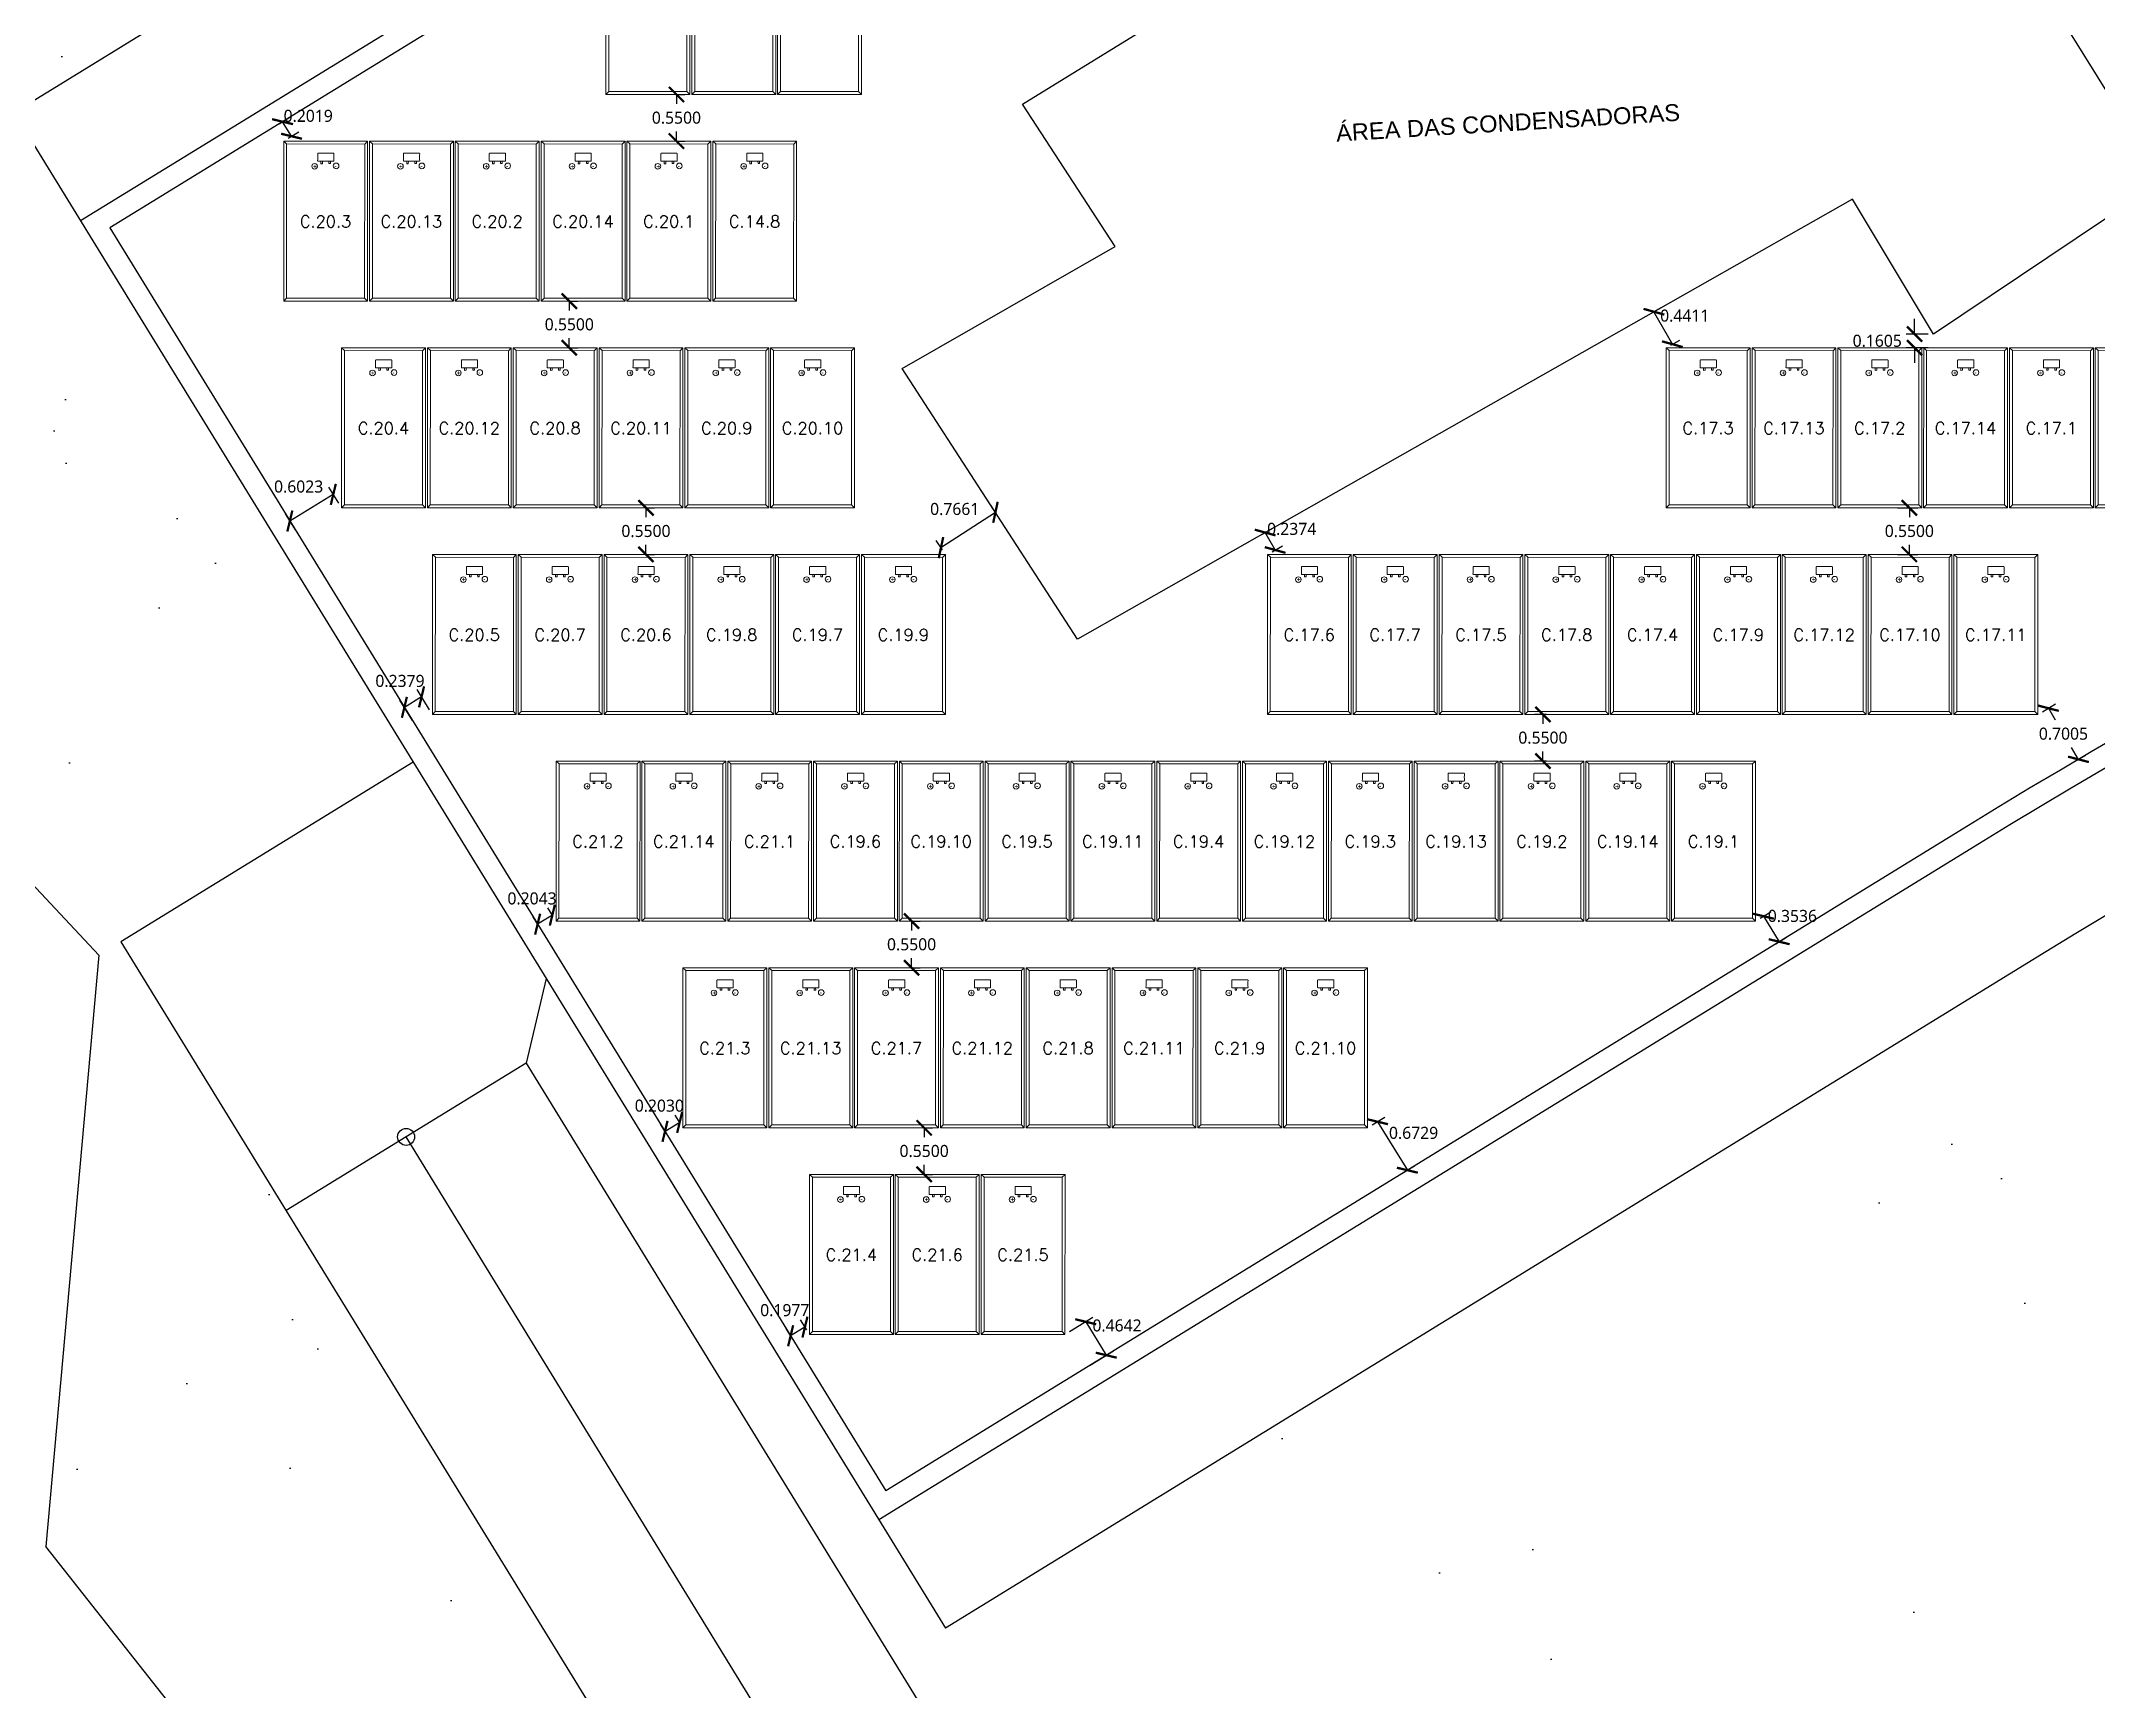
# Model space of a CAD drawing. Header units: metres. Extents: x 399 to 2240, y -1398 to 399.
# Drawn here: x 1910.48 to 1934.77, y -1221.3 to -1201.81 of the extents above; entities that cross this region are included whole.
import ezdxf

# ---------------------------------------------------------------- set-up
doc = ezdxf.new("R2010")
doc.units = ezdxf.units.M
doc.header["$MEASUREMENT"] = 0
doc.layers.get('0').update_dxf_attribs({"linetype": 'CONTINUOUS'})
doc.layers.get('Defpoints').update_dxf_attribs({"linetype": 'CONTINUOUS'})
for name, color, linetype in [('ARQUITETURA', 253, 'CONTINUOUS'), ('Cota', 10, 'CONTINUOUS'), ('MÓDULOS FV', 7, 'CONTINUOUS')]:
    doc.layers.add(name, color=color, linetype=linetype)
doc.layers.add('MOD_ALOCADOS_A', color=5, linetype='CONTINUOUS', lineweight=9)
doc.layers.add('MODULOS_PV', color=2, linetype='CONTINUOUS', lineweight=9)
doc.styles.add('ENGECAD', font='arial.ttf')
doc.styles.add('R120-500', font='romans.shx', dxfattribs={"height": 1.5})
doc.styles.add('Verdana', font='ebrima.ttf', dxfattribs={"height": 0.142547})
doc.dimstyles.get("Standard").update_dxf_attribs({"dimtxt": 0.18, "dimasz": 0.18, "dimexe": 0.18, "dimexo": 0.0625, "dimgap": 0.09, "dimtad": 0, "dimtih": 1, "dimtoh": 1, "dimdec": 4, "dimzin": 0, "dimdsep": 46, "dimtxsty": 'Standard', "dimcen": 0.09, "dimadec": 0, "dimazin": 0, "dimtfac": 1, "dimtdec": 4, "dimtofl": 0, "dimtmove": 0, "dimatfit": 3, "dimfxl": 1, "dimtolj": 1, "dimtzin": 0, "dimarcsym": 0})
pattern_1 = [(350.62296, (1466.5355, -762.2295), (4.08992, 4.08927), [0, -4.56, 0, -5.1, 0, -4.875]), (320.623, (1466.5355, -762.2295), (9.808834, 1.91215), [0, -2.46, 0, -4.11, 0, -1.575]), (280.62296, (1464.013, -759.536), (6.39856, -6.807323), [0, -1.5, 0, -5.4, 0, -7.05]), (270.623, (1464.013, -759.536), (8.08648, -4.78256), [0, -0.75, 0, -3.54, 0, -4.05])]

# ---------------------------------------------------------------- blocks, each defined once
blk = doc.blocks.new('modulo')
at = {"layer": 'MODULOS_PV', "color": 8}
for p, q in [((-0.751, 2.014), (-0.753, 2.063)), ((-1.381, 1.342), (-1.43, 1.34)), ((0.577, 0.769), (0.626, 0.771)), ((-0.053, 0.097), (-0.051, 0.048))]:
    blk.add_line(p, q, dxfattribs=at)
for points in [[(-1.43, 1.34), (-0.753, 2.063), (0.626, 0.771), (-0.051, 0.048)], [(-1.381, 1.342), (-0.751, 2.014), (0.577, 0.769), (-0.053, 0.097)]]:
    blk.add_lwpolyline(points, close=True, dxfattribs=at)
for points in [[(-0.956, 1.498), (-0.935, 1.478), (-0.922, 1.492), (-0.943, 1.512)], [(-0.878, 1.581), (-0.857, 1.562), (-0.87, 1.548), (-0.891, 1.567)]]:
    blk.add_lwpolyline(points, dxfattribs=at)
blk.add_circle((-0.793, 1.591), 0.0332, dxfattribs=at)
at = {"layer": 'MODULOS_PV', "color": 1}
blk.add_circle((-0.963, 1.403), 0.0332, dxfattribs=at)
at = {"layer": 'MODULOS_PV', "color": 8}
blk.add_open_spline([(-0.986, 1.473), (-1.006, 1.493), (-1.027, 1.512), (-1.048, 1.532), (-1.048, 1.532), (-1.049, 1.534), (-1.049, 1.536), (-1.048, 1.538), (-1.048, 1.539), (-1.007, 1.583), (-0.966, 1.627), (-0.925, 1.67), (-0.924, 1.671), (-0.922, 1.672), (-0.919, 1.672), (-0.918, 1.671), (-0.917, 1.671), (-0.897, 1.652), (-0.876, 1.632), (-0.855, 1.613), (-0.855, 1.612), (-0.854, 1.611), (-0.854, 1.608), (-0.855, 1.606), (-0.855, 1.605), (-0.896, 1.561), (-0.937, 1.518), (-0.978, 1.474), (-0.979, 1.473), (-0.981, 1.472), (-0.984, 1.472), (-0.985, 1.473), (-0.986, 1.473)], degree=3, knots=[0, 0, 0, 0, 1, 1, 1, 1.002534, 1.003925, 1.008052, 1.008052, 1.008052, 2.008052, 2.008052, 2.008052, 2.012179, 2.01357, 2.016104, 2.016104, 2.016104, 3.016104, 3.016104, 3.016104, 3.018638, 3.02003, 3.024156, 3.024156, 3.024156, 4.024156, 4.024156, 4.024156, 4.028283, 4.029675, 4.032208, 4.032208, 4.032208, 4.032208], dxfattribs=at)
at = {"layer": 'MODULOS_PV', "color": 8, "insert": (-0.827, 1.597), "char_height": 0.0572, "width": 0.10748, "attachment_point": 1, "rotation": 46.8722}
blk.add_mtext('-', dxfattribs=at)
at = {"layer": 'MODULOS_PV', "color": 1, "insert": (-0.997, 1.409), "char_height": 0.0572, "width": 0.10748, "attachment_point": 1, "rotation": 46.8722}
blk.add_mtext('+', dxfattribs=at)
blk = doc.blocks.new('_ArchTick')
at = {"color": 0, "linetype": 'ByBlock', "const_width": 0.15}
blk.add_lwpolyline([(-0.5, -0.5), (0.5, 0.5)], dxfattribs=at)
blk = doc.blocks.new('*D1143')
at = {"layer": 'Cota', "color": 0, "lineweight": -2, "transparency": 16777216}
for p, q in [((1934.107, -1209.727), (1934.264, -1209.635)), ((1934.178, -1209.685), (1934.259, -1209.823)), ((1934.533, -1210.289), (1934.452, -1210.151)), ((1934.463, -1210.331), (1934.62, -1210.238))]:
    blk.add_line(p, q, dxfattribs=at)
at = {"layer": 'Defpoints', "color": 0, "transparency": 16777216}
for p in [(1934.053, -1209.759), (1934.409, -1210.362), (1934.533, -1210.289)]:
    blk.add_point(p, dxfattribs=at)
at = {"layer": 'Cota', "color": 0, "lineweight": -2, "transparency": 16777216, "xscale": 0.18, "yscale": 0.18, "zscale": 0.18}
for p, rotation in [((1934.178, -1209.685), 120.4936559202351), ((1934.533, -1210.289), 300.493655920235)]:
    blk.add_blockref('_ArchTick', p, dxfattribs=dict(at, rotation=rotation))
at = {"layer": 'Cota', "color": 0, "transparency": 16777216, "insert": (1934.356, -1209.987), "char_height": 0.1425, "attachment_point": 5, "style": 'Verdana'}
blk.add_mtext('\\A1;0.7005', dxfattribs=at)
blk = doc.blocks.new('*D1144')
at = {"layer": 'Cota', "color": 0, "lineweight": -2, "transparency": 16777216}
for p, q in [((1930.774, -1212.166), (1930.9, -1212.089)), ((1930.815, -1212.141), (1931, -1212.442)), ((1930.959, -1212.467), (1931.085, -1212.39))]:
    blk.add_line(p, q, dxfattribs=at)
at = {"layer": 'Defpoints', "color": 0, "transparency": 16777216}
for p in [(1930.721, -1212.199), (1930.906, -1212.5), (1931, -1212.442)]:
    blk.add_point(p, dxfattribs=at)
at = {"layer": 'Cota', "color": 0, "lineweight": -2, "transparency": 16777216, "xscale": 0.18, "yscale": 0.18, "zscale": 0.18}
for p, rotation in [((1930.815, -1212.141), 121.5740711333433), ((1931, -1212.442), 301.5740711333432)]:
    blk.add_blockref('_ArchTick', p, dxfattribs=dict(at, rotation=rotation))
at = {"layer": 'Cota', "color": 0, "transparency": 16777216, "insert": (1931.156, -1212.139), "char_height": 0.1425, "attachment_point": 5, "style": 'Verdana'}
blk.add_mtext('\\A1;0.3536', dxfattribs=at)
blk = doc.blocks.new('*D1145')
at = {"layer": 'Cota', "color": 0, "lineweight": -2, "transparency": 16777216}
for p, q in [((1926.194, -1214.606), (1926.343, -1214.514)), ((1926.258, -1214.567), (1926.611, -1215.14)), ((1926.546, -1215.179), (1926.696, -1215.087))]:
    blk.add_line(p, q, dxfattribs=at)
at = {"layer": 'Defpoints', "color": 0, "transparency": 16777216}
for p in [(1926.141, -1214.639), (1926.493, -1215.212), (1926.611, -1215.14)]:
    blk.add_point(p, dxfattribs=at)
at = {"layer": 'Cota', "color": 0, "lineweight": -2, "transparency": 16777216, "xscale": 0.18, "yscale": 0.18, "zscale": 0.18}
for p, rotation in [((1926.258, -1214.567), 121.5740711333442), ((1926.611, -1215.14), 301.5740711333442)]:
    blk.add_blockref('_ArchTick', p, dxfattribs=dict(at, rotation=rotation))
at = {"layer": 'Cota', "color": 0, "transparency": 16777216, "insert": (1926.684, -1214.7), "char_height": 0.1425, "attachment_point": 5, "style": 'Verdana'}
blk.add_mtext('\\A1;0.6729', dxfattribs=at)
blk = doc.blocks.new('*D1146')
at = {"layer": 'Cota', "color": 0, "lineweight": -2, "transparency": 16777216}
for p, q in [((1922.623, -1217.046), (1922.898, -1216.877)), ((1922.813, -1216.929), (1923.056, -1217.324)), ((1922.866, -1217.441), (1923.141, -1217.272))]:
    blk.add_line(p, q, dxfattribs=at)
at = {"layer": 'Defpoints', "color": 0, "transparency": 16777216}
for p in [(1922.569, -1217.079), (1922.812, -1217.474), (1923.056, -1217.324)]:
    blk.add_point(p, dxfattribs=at)
at = {"layer": 'Cota', "color": 0, "lineweight": -2, "transparency": 16777216, "xscale": 0.18, "yscale": 0.18, "zscale": 0.18}
for p, rotation in [((1922.813, -1216.929), 121.5740711333589), ((1923.056, -1217.324), 301.5740711333589)]:
    blk.add_blockref('_ArchTick', p, dxfattribs=dict(at, rotation=rotation))
at = {"layer": 'Cota', "color": 0, "transparency": 16777216, "insert": (1923.183, -1216.974), "char_height": 0.1425, "attachment_point": 5, "style": 'Verdana'}
blk.add_mtext('\\A1;0.4642', dxfattribs=at)
blk = doc.blocks.new('*D1147')
at = {"layer": 'Cota', "color": 0, "lineweight": -2, "transparency": 16777216}
for p, q in [((1919.351, -1217.129), (1919.278, -1217.01)), ((1919.499, -1216.992), (1919.33, -1217.095)), ((1919.52, -1217.025), (1919.446, -1216.906))]:
    blk.add_line(p, q, dxfattribs=at)
at = {"layer": 'Defpoints', "color": 0, "transparency": 16777216}
for p in [(1919.33, -1217.095), (1919.384, -1217.182), (1919.552, -1217.079)]:
    blk.add_point(p, dxfattribs=at)
at = {"layer": 'Cota', "color": 0, "lineweight": -2, "transparency": 16777216, "xscale": 0.18, "yscale": 0.18, "zscale": 0.18}
for p, rotation in [((1919.33, -1217.095), 211.5740711333336), ((1919.499, -1216.992), 31.57407113333359)]:
    blk.add_blockref('_ArchTick', p, dxfattribs=dict(at, rotation=rotation))
at = {"layer": 'Cota', "color": 0, "transparency": 16777216, "insert": (1919.261, -1216.793), "char_height": 0.1425, "attachment_point": 5, "style": 'Verdana'}
blk.add_mtext('\\A1;0.1977', dxfattribs=at)
blk = doc.blocks.new('*D1148')
at = {"layer": 'Cota', "color": 0, "lineweight": -2, "transparency": 16777216}
for p, q in [((1917.853, -1214.692), (1917.794, -1214.596)), ((1918.02, -1214.575), (1917.847, -1214.681)), ((1918.026, -1214.585), (1917.967, -1214.49))]:
    blk.add_line(p, q, dxfattribs=at)
at = {"layer": 'Defpoints', "color": 0, "transparency": 16777216}
for p in [(1917.847, -1214.681), (1917.886, -1214.745), (1918.059, -1214.639)]:
    blk.add_point(p, dxfattribs=at)
at = {"layer": 'Cota', "color": 0, "lineweight": -2, "transparency": 16777216, "xscale": 0.18, "yscale": 0.18, "zscale": 0.18}
for p, rotation in [((1917.847, -1214.681), 211.5740711331875), ((1918.02, -1214.575), 31.57407113318755)]:
    blk.add_blockref('_ArchTick', p, dxfattribs=dict(at, rotation=rotation))
at = {"layer": 'Cota', "color": 0, "transparency": 16777216, "insert": (1917.78, -1214.379), "char_height": 0.1425, "attachment_point": 5, "style": 'Verdana'}
blk.add_mtext('\\A1;0.2030', dxfattribs=at)
blk = doc.blocks.new('*D1149')
at = {"layer": 'Cota', "color": 0, "lineweight": -2, "transparency": 16777216}
for p, q in [((1916.354, -1212.252), (1916.291, -1212.149)), ((1916.517, -1212.128), (1916.343, -1212.235)), ((1916.528, -1212.145), (1916.465, -1212.042))]:
    blk.add_line(p, q, dxfattribs=at)
at = {"layer": 'Defpoints', "color": 0, "transparency": 16777216}
for p in [(1916.343, -1212.235), (1916.387, -1212.306), (1916.561, -1212.199)]:
    blk.add_point(p, dxfattribs=at)
at = {"layer": 'Cota', "color": 0, "lineweight": -2, "transparency": 16777216, "xscale": 0.18, "yscale": 0.18, "zscale": 0.18}
for p, rotation in [((1916.343, -1212.235), 211.5740711332822), ((1916.517, -1212.128), 31.5740711332822)]:
    blk.add_blockref('_ArchTick', p, dxfattribs=dict(at, rotation=rotation))
at = {"layer": 'Cota', "color": 0, "transparency": 16777216, "insert": (1916.277, -1211.932), "char_height": 0.1425, "attachment_point": 5, "style": 'Verdana'}
blk.add_mtext('\\A1;0.2043', dxfattribs=at)
blk = doc.blocks.new('*D1150')
at = {"layer": 'Cota', "color": 0, "lineweight": -2, "transparency": 16777216}
for p, q in [((1915.068, -1209.705), (1914.92, -1209.465)), ((1914.865, -1209.83), (1914.718, -1209.59)), ((1914.973, -1209.551), (1914.77, -1209.675))]:
    blk.add_line(p, q, dxfattribs=at)
at = {"layer": 'Defpoints', "color": 0, "transparency": 16777216}
for p in [(1914.77, -1209.675), (1914.898, -1209.883), (1915.101, -1209.759)]:
    blk.add_point(p, dxfattribs=at)
at = {"layer": 'Cota', "color": 0, "lineweight": -2, "transparency": 16777216, "xscale": 0.18, "yscale": 0.18, "zscale": 0.18}
for p, rotation in [((1914.973, -1209.551), 31.57407113328475), ((1914.77, -1209.675), 211.5740711332847)]:
    blk.add_blockref('_ArchTick', p, dxfattribs=dict(at, rotation=rotation))
at = {"layer": 'Cota', "color": 0, "transparency": 16777216, "insert": (1914.718, -1209.364), "char_height": 0.1425, "attachment_point": 5, "style": 'Verdana'}
blk.add_mtext('\\A1;0.2379', dxfattribs=at)
blk = doc.blocks.new('*D1151')
at = {"layer": 'Cota', "color": 0, "lineweight": -2, "transparency": 16777216}
for p, q in [((1913.931, -1207.16), (1913.418, -1207.475)), ((1913.996, -1207.265), (1913.879, -1207.075)), ((1913.483, -1207.581), (1913.366, -1207.39))]:
    blk.add_line(p, q, dxfattribs=at)
at = {"layer": 'Defpoints', "color": 0, "transparency": 16777216}
for p in [(1913.418, -1207.475), (1914.029, -1207.319), (1913.516, -1207.634)]:
    blk.add_point(p, dxfattribs=at)
at = {"layer": 'Cota', "color": 0, "lineweight": -2, "transparency": 16777216, "xscale": 0.18, "yscale": 0.18, "zscale": 0.18}
for p, rotation in [((1913.931, -1207.16), 31.57407113330682), ((1913.418, -1207.475), 211.5740711333068)]:
    blk.add_blockref('_ArchTick', p, dxfattribs=dict(at, rotation=rotation))
at = {"layer": 'Cota', "color": 0, "transparency": 16777216, "insert": (1913.522, -1207.069), "char_height": 0.1425, "attachment_point": 5, "style": 'Verdana'}
blk.add_mtext('\\A1;0.6023', dxfattribs=at)
blk = doc.blocks.new('*D1152')
at = {"layer": 'Cota', "color": 0, "lineweight": -2, "transparency": 16777216}
for p, q in [((1913.293, -1202.784), (1913.417, -1202.707)), ((1913.438, -1202.932), (1913.332, -1202.76)), ((1913.398, -1202.956), (1913.523, -1202.879))]:
    blk.add_line(p, q, dxfattribs=at)
at = {"layer": 'Defpoints', "color": 0, "transparency": 16777216}
for p in [(1913.239, -1202.817), (1913.332, -1202.76), (1913.345, -1202.989)]:
    blk.add_point(p, dxfattribs=at)
at = {"layer": 'Cota', "color": 0, "lineweight": -2, "transparency": 16777216, "xscale": 0.18, "yscale": 0.18, "zscale": 0.18}
for p, rotation in [((1913.332, -1202.76), 121.5740711332923), ((1913.438, -1202.932), 301.5740711332924)]:
    blk.add_blockref('_ArchTick', p, dxfattribs=dict(at, rotation=rotation))
at = {"layer": 'Cota', "color": 0, "transparency": 16777216, "insert": (1913.635, -1202.692), "char_height": 0.1425, "attachment_point": 5, "style": 'Verdana'}
blk.add_mtext('\\A1;0.2019', dxfattribs=at)
blk = doc.blocks.new('*D1160')
at = {"layer": 'Cota', "color": 0, "lineweight": -2, "transparency": 16777216}
for p, q in [((1921.765, -1207.399), (1921.693, -1207.288)), ((1921.105, -1207.789), (1921.748, -1207.372)), ((1921.123, -1207.816), (1921.05, -1207.705))]:
    blk.add_line(p, q, dxfattribs=at)
at = {"layer": 'Defpoints', "color": 0, "transparency": 16777216}
for p in [(1921.748, -1207.372), (1921.799, -1207.452), (1921.157, -1207.869)]:
    blk.add_point(p, dxfattribs=at)
at = {"layer": 'Cota', "color": 0, "lineweight": -2, "transparency": 16777216, "xscale": 0.18, "yscale": 0.18, "zscale": 0.18}
for p, rotation in [((1921.748, -1207.372), 32.96928738781754), ((1921.105, -1207.789), 212.9692873878176)]:
    blk.add_blockref('_ArchTick', p, dxfattribs=dict(at, rotation=rotation))
at = {"layer": 'Cota', "color": 0, "transparency": 16777216, "insert": (1921.267, -1207.334), "char_height": 0.1425, "attachment_point": 5, "style": 'Verdana'}
blk.add_mtext('\\A1;0.7661', dxfattribs=at)
blk = doc.blocks.new('*D1161')
at = {"layer": 'Cota', "color": 0, "lineweight": -2, "transparency": 16777216}
for p, q in [((1924.896, -1207.631), (1925.019, -1207.561)), ((1925.05, -1207.817), (1924.932, -1207.611)), ((1925.013, -1207.838), (1925.137, -1207.768))]:
    blk.add_line(p, q, dxfattribs=at)
at = {"layer": 'Defpoints', "color": 0, "transparency": 16777216}
for p in [(1924.841, -1207.662), (1924.932, -1207.611), (1924.958, -1207.869)]:
    blk.add_point(p, dxfattribs=at)
at = {"layer": 'Cota', "color": 0, "lineweight": -2, "transparency": 16777216, "xscale": 0.18, "yscale": 0.18, "zscale": 0.18}
for p, rotation in [((1924.932, -1207.611), 119.5966719816489), ((1925.05, -1207.817), 299.5966719816489)]:
    blk.add_blockref('_ArchTick', p, dxfattribs=dict(at, rotation=rotation))
at = {"layer": 'Cota', "color": 0, "transparency": 16777216, "insert": (1925.245, -1207.569), "char_height": 0.1425, "attachment_point": 5, "style": 'Verdana'}
blk.add_mtext('\\A1;0.2374', dxfattribs=at)
blk = doc.blocks.new('*D1162')
at = {"layer": 'Cota', "color": 0, "lineweight": -2, "transparency": 16777216}
for p, q in [((1929.503, -1205.014), (1929.608, -1204.954)), ((1929.739, -1205.387), (1929.522, -1205.004)), ((1929.721, -1205.398), (1929.826, -1205.338))]:
    blk.add_line(p, q, dxfattribs=at)
at = {"layer": 'Defpoints', "color": 0, "transparency": 16777216}
for p in [(1929.449, -1205.045), (1929.522, -1205.004), (1929.667, -1205.429)]:
    blk.add_point(p, dxfattribs=at)
at = {"layer": 'Cota', "color": 0, "lineweight": -2, "transparency": 16777216, "xscale": 0.18, "yscale": 0.18, "zscale": 0.18}
for p, rotation in [((1929.522, -1205.004), 119.5966719816433), ((1929.739, -1205.387), 299.5966719816433)]:
    blk.add_blockref('_ArchTick', p, dxfattribs=dict(at, rotation=rotation))
at = {"layer": 'Cota', "color": 0, "transparency": 16777216, "insert": (1929.885, -1205.051), "char_height": 0.1425, "attachment_point": 5, "style": 'Verdana'}
blk.add_mtext('\\A1;0.4411', dxfattribs=at)
blk = doc.blocks.new('*D1163')
at = {"layer": 'Cota', "color": 0, "lineweight": -2, "transparency": 16777216}
for p, q in [((1932.599, -1205.268), (1932.599, -1205.088)), ((1932.758, -1205.268), (1932.499, -1205.268)), ((1932.758, -1205.429), (1932.499, -1205.429)), ((1932.599, -1205.429), (1932.599, -1205.609))]:
    blk.add_line(p, q, dxfattribs=at)
at = {"layer": 'Defpoints', "color": 0, "transparency": 16777216}
for p in [(1932.82, -1205.268), (1932.599, -1205.429), (1932.82, -1205.429)]:
    blk.add_point(p, dxfattribs=at)
at = {"layer": 'Cota', "color": 0, "lineweight": -2, "transparency": 16777216, "xscale": 0.18, "yscale": 0.18, "zscale": 0.18}
for p, rotation in [((1932.599, -1205.268), 270.0000587896612), ((1932.599, -1205.429), 90.00005878966124)]:
    blk.add_blockref('_ArchTick', p, dxfattribs=dict(at, rotation=rotation))
at = {"layer": 'Cota', "color": 0, "transparency": 16777216, "insert": (1932.158, -1205.348), "char_height": 0.1425, "attachment_point": 5, "style": 'Verdana'}
blk.add_mtext('\\A1;0.1605', dxfattribs=at)
blk = doc.blocks.new('*D1166')
at = {"layer": 'Cota', "color": 0, "lineweight": -2, "transparency": 16777216}
for p, q in [((1928.252, -1209.759), (1928.111, -1209.759)), ((1928.211, -1209.759), (1928.211, -1209.87)), ((1928.211, -1210.309), (1928.211, -1210.197)), ((1928.252, -1210.309), (1928.111, -1210.309))]:
    blk.add_line(p, q, dxfattribs=at)
at = {"layer": 'Defpoints', "color": 0, "transparency": 16777216}
for p in [(1928.315, -1209.759), (1928.211, -1210.309), (1928.315, -1210.309)]:
    blk.add_point(p, dxfattribs=at)
at = {"layer": 'Cota', "color": 0, "lineweight": -2, "transparency": 16777216, "xscale": 0.18, "yscale": 0.18, "zscale": 0.18}
for p, rotation in [((1928.211, -1209.759), 90.00005878962324), ((1928.211, -1210.309), 270.0000587896233)]:
    blk.add_blockref('_ArchTick', p, dxfattribs=dict(at, rotation=rotation))
at = {"layer": 'Cota', "color": 0, "transparency": 16777216, "insert": (1928.211, -1210.034), "char_height": 0.1425, "attachment_point": 5, "style": 'Verdana'}
blk.add_mtext('\\A1;0.5500', dxfattribs=at)
blk = doc.blocks.new('*D1167')
at = {"layer": 'Cota', "color": 0, "lineweight": -2, "transparency": 16777216}
for p, q in [((1917.622, -1207.319), (1917.622, -1207.43)), ((1917.626, -1207.319), (1917.722, -1207.319)), ((1917.622, -1207.869), (1917.622, -1207.757)), ((1917.626, -1207.869), (1917.722, -1207.869))]:
    blk.add_line(p, q, dxfattribs=at)
at = {"layer": 'Defpoints', "color": 0, "transparency": 16777216}
for p in [(1917.563, -1207.319), (1917.563, -1207.869), (1917.622, -1207.869)]:
    blk.add_point(p, dxfattribs=at)
at = {"layer": 'Cota', "color": 0, "lineweight": -2, "transparency": 16777216, "xscale": 0.18, "yscale": 0.18, "zscale": 0.18}
for p, rotation in [((1917.622, -1207.319), 90.00005878966421), ((1917.622, -1207.869), 270.0000587896643)]:
    blk.add_blockref('_ArchTick', p, dxfattribs=dict(at, rotation=rotation))
at = {"layer": 'Cota', "color": 0, "transparency": 16777216, "insert": (1917.622, -1207.594), "char_height": 0.1425, "attachment_point": 5, "style": 'Verdana'}
blk.add_mtext('\\A1;0.5500', dxfattribs=at)
blk = doc.blocks.new('*D1168')
at = {"layer": 'Cota', "color": 0, "lineweight": -2, "transparency": 16777216}
for p, q in [((1916.717, -1204.879), (1916.717, -1204.99)), ((1916.721, -1204.879), (1916.817, -1204.879)), ((1916.717, -1205.429), (1916.717, -1205.317)), ((1916.721, -1205.429), (1916.817, -1205.429))]:
    blk.add_line(p, q, dxfattribs=at)
at = {"layer": 'Defpoints', "color": 0, "transparency": 16777216}
for p in [(1916.659, -1204.879), (1916.659, -1205.429), (1916.717, -1205.429)]:
    blk.add_point(p, dxfattribs=at)
at = {"layer": 'Cota', "color": 0, "lineweight": -2, "transparency": 16777216, "xscale": 0.18, "yscale": 0.18, "zscale": 0.18}
for p, rotation in [((1916.717, -1204.879), 90.00005878968307), ((1916.717, -1205.429), 270.0000587896831)]:
    blk.add_blockref('_ArchTick', p, dxfattribs=dict(at, rotation=rotation))
at = {"layer": 'Cota', "color": 0, "transparency": 16777216, "insert": (1916.717, -1205.154), "char_height": 0.1425, "attachment_point": 5, "style": 'Verdana'}
blk.add_mtext('\\A1;0.5500', dxfattribs=at)
blk = doc.blocks.new('*D1169')
at = {"layer": 'Cota', "color": 0, "lineweight": -2, "transparency": 16777216}
for p, q in [((1917.982, -1202.439), (1917.982, -1202.55)), ((1918.011, -1202.439), (1918.082, -1202.439)), ((1917.982, -1202.989), (1917.982, -1202.877)), ((1918.011, -1202.989), (1918.082, -1202.989))]:
    blk.add_line(p, q, dxfattribs=at)
at = {"layer": 'Defpoints', "color": 0, "transparency": 16777216}
for p in [(1917.948, -1202.439), (1917.948, -1202.989), (1917.982, -1202.989)]:
    blk.add_point(p, dxfattribs=at)
at = {"layer": 'Cota', "color": 0, "lineweight": -2, "transparency": 16777216, "xscale": 0.18, "yscale": 0.18, "zscale": 0.18}
for p, rotation in [((1917.982, -1202.439), 90.00005878961984), ((1917.982, -1202.989), 270.0000587896199)]:
    blk.add_blockref('_ArchTick', p, dxfattribs=dict(at, rotation=rotation))
at = {"layer": 'Cota', "color": 0, "transparency": 16777216, "insert": (1917.982, -1202.714), "char_height": 0.1425, "attachment_point": 5, "style": 'Verdana'}
blk.add_mtext('\\A1;0.5500', dxfattribs=at)
blk = doc.blocks.new('*D1170')
at = {"layer": 'Cota', "color": 0, "lineweight": -2, "transparency": 16777216}
for p, q in [((1920.758, -1212.199), (1920.758, -1212.31)), ((1920.769, -1212.199), (1920.858, -1212.199)), ((1920.758, -1212.749), (1920.758, -1212.637)), ((1920.769, -1212.749), (1920.858, -1212.749))]:
    blk.add_line(p, q, dxfattribs=at)
at = {"layer": 'Defpoints', "color": 0, "transparency": 16777216}
for p in [(1920.706, -1212.199), (1920.706, -1212.749), (1920.758, -1212.749)]:
    blk.add_point(p, dxfattribs=at)
at = {"layer": 'Cota', "color": 0, "lineweight": -2, "transparency": 16777216, "xscale": 0.18, "yscale": 0.18, "zscale": 0.18}
for p, rotation in [((1920.758, -1212.199), 90.00005878968122), ((1920.758, -1212.749), 270.0000587896812)]:
    blk.add_blockref('_ArchTick', p, dxfattribs=dict(at, rotation=rotation))
at = {"layer": 'Cota', "color": 0, "transparency": 16777216, "insert": (1920.758, -1212.474), "char_height": 0.1425, "attachment_point": 5, "style": 'Verdana'}
blk.add_mtext('\\A1;0.5500', dxfattribs=at)
blk = doc.blocks.new('*D1171')
at = {"layer": 'Cota', "color": 0, "lineweight": -2, "transparency": 16777216}
for p, q in [((1920.897, -1214.639), (1921.006, -1214.639)), ((1920.906, -1214.639), (1920.906, -1214.75)), ((1920.906, -1215.189), (1920.906, -1215.077)), ((1920.897, -1215.189), (1921.006, -1215.189))]:
    blk.add_line(p, q, dxfattribs=at)
at = {"layer": 'Defpoints', "color": 0, "transparency": 16777216}
for p in [(1920.835, -1214.639), (1920.835, -1215.189), (1920.906, -1215.189)]:
    blk.add_point(p, dxfattribs=at)
at = {"layer": 'Cota', "color": 0, "lineweight": -2, "transparency": 16777216, "xscale": 0.18, "yscale": 0.18, "zscale": 0.18}
for p, rotation in [((1920.906, -1214.639), 90.00005878964163), ((1920.906, -1215.189), 270.0000587896416)]:
    blk.add_blockref('_ArchTick', p, dxfattribs=dict(at, rotation=rotation))
at = {"layer": 'Cota', "color": 0, "transparency": 16777216, "insert": (1920.906, -1214.914), "char_height": 0.1425, "attachment_point": 5, "style": 'Verdana'}
blk.add_mtext('\\A1;0.5500', dxfattribs=at)
blk = doc.blocks.new('*D1172')
at = {"layer": 'Cota', "color": 0, "lineweight": -2, "transparency": 16777216}
for p, q in [((1932.397, -1207.319), (1932.637, -1207.319)), ((1932.537, -1207.319), (1932.537, -1207.43)), ((1932.537, -1207.869), (1932.537, -1207.757)), ((1932.397, -1207.869), (1932.637, -1207.869))]:
    blk.add_line(p, q, dxfattribs=at)
at = {"layer": 'Defpoints', "color": 0, "transparency": 16777216}
for p in [(1932.335, -1207.319), (1932.537, -1207.319), (1932.335, -1207.869)]:
    blk.add_point(p, dxfattribs=at)
at = {"layer": 'Cota', "color": 0, "lineweight": -2, "transparency": 16777216, "xscale": 0.18, "yscale": 0.18, "zscale": 0.18}
for p, rotation in [((1932.537, -1207.319), 90.00005878964126), ((1932.537, -1207.869), 270.0000587896413)]:
    blk.add_blockref('_ArchTick', p, dxfattribs=dict(at, rotation=rotation))
at = {"layer": 'Cota', "color": 0, "transparency": 16777216, "insert": (1932.537, -1207.594), "char_height": 0.1425, "attachment_point": 5, "style": 'Verdana'}
blk.add_mtext('\\A1;0.5500', dxfattribs=at)

msp = doc.modelspace()

# ---------------------------------------------------------------- hatches: boundary and pattern name
at = {"layer": 'ARQUITETURA'}
h = msp.add_hatch(dxfattribs=at)
h.set_pattern_fill('AR-SAND', color=116, scale=3, angle=-46.87704, style=0)
h.set_pattern_definition(pattern_1)
edge = h.paths.add_edge_path()
edge.add_arc((1971.32536, -1273.04993), 92, 93.8204068, 111.9076302)
edge.add_line((1936.99912, -1187.69356), (1937.55879, -1189.08524))
edge.add_arc((1971.32536, -1273.04993), 90.5, 111.9076302, 114.2035396)
edge.add_line((1934.22223, -1190.50535), (1933.60764, -1189.13704))
edge.add_arc((1971.32536, -1273.04993), 92, 114.2032815, 121.5740711)
edge.add_line((1923.15412, -1194.66924), (1910.16167, -1202.65415))
edge.add_line((1910.16167, -1202.65415), (1908.83813, -1200.50058))
edge.add_arc((1971.32536, -1273.04993), 95.75, 93.7716139, 130.738536, ccw=False)
edge.add_line((1965.02697, -1177.5073), (1965.19547, -1181.25437))
edge = h.paths.add_edge_path()
edge.add_arc((1971.32536, -1273.04993), 92, 79.3932378, 91.3290897)
edge.add_line((1969.19143, -1181.07468), (1969.02293, -1177.32761))
edge.add_arc((1971.32536, -1273.04993), 95.75, 79.3932378, 91.3778825, ccw=False)
edge.add_line((1988.94981, -1178.93595), (2001.35222, -1181.25851))
edge.add_line((2001.35222, -1181.25851), (2013.60856, -1210.0728))
edge.add_line((2013.60856, -1210.0728), (1999.37331, -1207.29136))
edge.add_line((1999.37331, -1207.29136), (1985.93382, -1214.28905))
edge.add_line((1985.93382, -1214.28905), (1979.21913, -1214.59099))
edge.add_line((1979.21913, -1214.59099), (1980.33647, -1202.62408))
edge.add_arc((1971.32536, -1273.04993), 71, 79.3932378, 82.708528, ccw=False)
edge.add_line((1984.39414, -1203.26306), (1999.54116, -1206.0996))
edge.add_arc((2068.68338, -1199.20868), 69.48476, 169.3932378, 185.6914692, ccw=False)
edge.add_line((2000.38586, -1186.41881), (1987.98346, -1184.09624))
edge.add_line((1987.98346, -1184.09624), (1988.25956, -1182.62187))
h = msp.add_hatch(dxfattribs=at)
h.set_pattern_fill('AR-SAND', color=116, scale=3, angle=-46.87704, style=0)
h.set_pattern_definition(pattern_1)
h.paths.add_polyline_path([(1914.87408, -1210.32182), (1908.83813, -1200.50058), (1907.47218, -1199.04206), (1904.75308, -1201.58859), (1911.42362, -1212.44241)])
h = msp.add_hatch(dxfattribs=at)
h.set_pattern_fill('AR-SAND', color=116, scale=3, angle=-46.87704, style=0)
h.set_pattern_definition(pattern_1)
h.paths.add_polyline_path([(1966.8156, -1239.54825), (1965.86048, -1217.82655), (1961.18966, -1218.03192), (1960.70386, -1215.42359), (1960.43537, -1215.43567), (1960.25167, -1214.44292), (1958.03278, -1214.54269), (1956.02957, -1203.71711, 0.0836784), (1934.14973, -1212.56048), (1920.53894, -1220.92541), (1937.47351, -1248.4801)])
h = msp.add_hatch(dxfattribs=at)
h.set_pattern_fill('AR-SAND', color=116, scale=3, angle=-46.87704, style=0)
h.set_pattern_definition(pattern_1)
h.paths.add_polyline_path([(1911.42362, -1212.44241), (1910.7047, -1219.57841), (1919.21925, -1230.29271), (1921.52367, -1228.87646)])
h = msp.add_hatch(dxfattribs=at)
h.set_pattern_fill('AR-SAND', color=116, scale=3, angle=-46.87704, style=0)
h.set_pattern_definition(pattern_1)
edge = h.paths.add_edge_path()
edge.add_line((1894.70644, -1241.96956), (1918.34503, -1267.20573))
edge.add_line((1918.34503, -1267.20573), (1922.82163, -1253.47732))
edge.add_arc((1921.8709, -1253.1673), 1, -18.060286, 38.458155)
edge.add_line((1922.65396, -1252.54536), (1915.60522, -1243.67057))
edge.add_line((1915.60522, -1243.67057), (1906.38995, -1239.41478))
edge.add_arc((1899.58118, -1236.26983), 7.5, -130.538971, -24.792022, ccw=False)
edge = h.paths.add_edge_path()
edge.add_line((1881.29098, -1227.64745), (1893.57527, -1240.76195))
edge.add_arc((1899.58118, -1236.26983), 7.5, 45.659006, 216.794633, ccw=False)
edge.add_line((1904.82313, -1230.90589), (1905.2179, -1230.59234))
edge.add_line((1905.2179, -1230.59234), (1894.42712, -1217.00611))
edge.add_arc((1893.5266, -1217.72135), 1.15, 38.458155, 128.112007)
edge.add_line((1892.81682, -1216.81652), (1881.29098, -1227.64745))

# ---------------------------------------------------------------- linework, layer by layer
for p, q in [((1923.15412, -1194.66924), (1910.16167, -1202.65415)), ((1923.93953, -1195.94719), (1910.94707, -1203.93209)), ((1924.07043, -1196.16018), (1911.29097, -1204.01418)), ((1910.16167, -1202.65415), (1921.15728, -1220.54539)), ((1902.67251, -1203.5378), (1911.16349, -1212.60271)), ((1911.29097, -1204.01418), (1920.45397, -1218.92355)), ((1914.87408, -1210.32182), (1911.42362, -1212.44241)), ((1933.23343, -1211.06955), (1920.45397, -1218.92355)), ((1933.36433, -1211.28254), (1920.37188, -1219.26745)), ((1911.16346, -1212.60273), (1910.53894, -1219.58344)), ((1911.42362, -1212.44241), (1922.94283, -1231.18561)), ((1934.14973, -1212.56048), (1921.15728, -1220.54539)), ((1916.44488, -1212.87772), (1916.20656, -1213.87608)), ((1916.20656, -1213.87608), (1913.37445, -1215.61664)), ((1916.20656, -1213.87608), (1937.47666, -1248.47681)), ((1923.9331, -1229.64606), (1914.7905, -1214.74636)), ((1919.05963, -1230.39081), (1910.53894, -1219.58344))]:
    msp.add_line(p, q, dxfattribs=at)
msp.add_lwpolyline([(1920.64536, -1205.67264), (1923.16242, -1204.23244), (1922.06892, -1202.5544), (1929.73251, -1197.8311), (1931.63438, -1201.17834), (1936.8066, -1197.83513), (1937.7085, -1199.15695), (1934.30456, -1201.50513), (1935.52007, -1203.45851), (1932.82047, -1205.26819), (1931.86417, -1203.67321), (1922.71813, -1208.86818)], close=True, dxfattribs=at)
msp.add_circle((1914.7905, -1214.74636), 0.1, dxfattribs=at)
for radius, end in [(72.75, 121.5740711), (72.5, 121.5740711), (71, 121.5740811)]:
    msp.add_arc((1971.32536, -1273.04993), radius, 79.3932378, end, dxfattribs=at)

# ---------------------------------------------------------------- block references
at = {"layer": 'MÓDULOS FV', "rotation": 313.12783086684}
for p in [(1917.14996, -1202.50872), (1918.16296, -1202.50872), (1919.17596, -1202.50872), (1913.34506, -1204.94872), (1914.35806, -1204.94872), (1915.37106, -1204.94872), (1916.38406, -1204.94872), (1917.39706, -1204.94872), (1918.41006, -1204.94872), (1914.02884, -1207.38872), (1915.04184, -1207.38872), (1916.05484, -1207.38872), (1917.06784, -1207.38872), (1918.08084, -1207.38872), (1919.09384, -1207.38872), (1929.66657, -1207.38872), (1930.67957, -1207.38872), (1931.69258, -1207.38872), (1932.70558, -1207.38872), (1933.71858, -1207.38872), (1934.73158, -1207.38872), (1915.10071, -1209.82872), (1916.11371, -1209.82872), (1917.12671, -1209.82872), (1918.13971, -1209.82872), (1919.15271, -1209.82872), (1920.16571, -1209.82872), (1924.95843, -1209.82872), (1925.97143, -1209.82872), (1926.98443, -1209.82872), (1927.99743, -1209.82872), (1929.01043, -1209.82872), (1930.02343, -1209.82872), (1931.03643, -1209.82872), (1932.04943, -1209.82872), (1933.06243, -1209.82872), (1916.56087, -1212.26872), (1917.57387, -1212.26872), (1918.58687, -1212.26872), (1919.59987, -1212.26872), (1920.61287, -1212.26872), (1921.62587, -1212.26872), (1922.63887, -1212.26872), (1923.65187, -1212.26872), (1924.66487, -1212.26872), (1925.67787, -1212.26872), (1926.69087, -1212.26872), (1927.70387, -1212.26872), (1928.71687, -1212.26872), (1929.72987, -1212.26872), (1918.05884, -1214.70872), (1919.07184, -1214.70872), (1920.08484, -1214.70872), (1921.09784, -1214.70872), (1922.11084, -1214.70872), (1923.12384, -1214.70872), (1924.13684, -1214.70872), (1925.14984, -1214.70872), (1919.55227, -1217.14872), (1920.56527, -1217.14872), (1921.57827, -1217.14872)]:
    msp.add_blockref('modulo', p, dxfattribs=at)

# ---------------------------------------------------------------- texts
at = {"layer": 'ARQUITETURA', "style": 'ENGECAD'}
msp.add_text('ÁREA DAS CONDENSADORAS', height=0.2, rotation=3.491624, dxfattribs=at).set_placement((1925.77489, -1202.99568))
at = {"layer": 'MOD_ALOCADOS_A', "color": 5, "char_height": 0.14, "attachment_point": 5, "style": 'R120-500'}
for s, insert in [('C.20.3', (1913.83948, -1203.93848)), ('C.20.13', (1914.85248, -1203.93848)), ('C.20.2', (1915.86548, -1203.93848)), ('C.20.14', (1916.87849, -1203.93848)), ('C.20.1', (1917.89148, -1203.93848)), ('C.20.4', (1914.52326, -1206.37847)), ('C.20.12', (1915.53626, -1206.37848)), ('C.20.8', (1916.54926, -1206.37849)), ('C.20.11', (1917.56226, -1206.37848)), ('C.20.9', (1918.57527, -1206.37849)), ('C.20.10', (1919.58826, -1206.37849)), ('C.20.5', (1915.59513, -1208.81847)), ('C.20.7', (1916.60813, -1208.81848)), ('C.20.6', (1917.62113, -1208.81848))]:
    msp.add_mtext_dynamic_manual_height_columns(s, width=0.992, gutter_width=7.5, heights=[0], dxfattribs=dict(at, insert=insert))
at = {"layer": 'MOD_ALOCADOS_A', "color": 6, "insert": (1918.90448, -1203.93848), "char_height": 0.14, "attachment_point": 5, "style": 'R120-500'}
msp.add_mtext_dynamic_manual_height_columns('C.14.8', width=0.992, gutter_width=7.5, heights=[0], dxfattribs=at)
at = {"layer": 'MOD_ALOCADOS_A', "color": 2, "char_height": 0.14, "attachment_point": 5, "style": 'R120-500'}
for s, insert in [('C.17.3', (1930.161, -1206.37848)), ('C.17.13', (1931.174, -1206.37848)), ('C.17.2', (1932.187, -1206.37848)), ('C.17.14', (1933.2, -1206.37848)), ('C.17.1', (1934.213, -1206.37848)), ('C.17.6', (1925.45285, -1208.81848)), ('C.17.7', (1926.46585, -1208.81848)), ('C.17.5', (1927.47885, -1208.81848)), ('C.17.8', (1928.49185, -1208.81848)), ('C.17.4', (1929.50485, -1208.81848)), ('C.17.9', (1930.51785, -1208.81848)), ('C.17.12', (1931.53085, -1208.81848)), ('C.17.10', (1932.54385, -1208.81848)), ('C.17.11', (1933.55685, -1208.81848))]:
    msp.add_mtext_dynamic_manual_height_columns(s, width=0.992, gutter_width=7.5, heights=[0], dxfattribs=dict(at, insert=insert))
at = {"layer": 'MOD_ALOCADOS_A', "color": 3, "char_height": 0.14, "attachment_point": 5, "style": 'R120-500'}
for s, insert in [('C.19.8', (1918.63413, -1208.81848)), ('C.19.7', (1919.64714, -1208.81848)), ('C.19.9', (1920.66013, -1208.81848)), ('C.19.6', (1920.09428, -1211.25848)), ('C.19.10', (1921.10729, -1211.25848)), ('C.19.5', (1922.12029, -1211.25848)), ('C.19.11', (1923.13329, -1211.25848)), ('C.19.4', (1924.14629, -1211.25848)), ('C.19.12', (1925.15929, -1211.25848)), ('C.19.3', (1926.17229, -1211.25848)), ('C.19.13', (1927.18529, -1211.25848)), ('C.19.2', (1928.19829, -1211.25848)), ('C.19.14', (1929.21129, -1211.25848)), ('C.19.1', (1930.22429, -1211.25848))]:
    msp.add_mtext_dynamic_manual_height_columns(s, width=0.992, gutter_width=7.5, heights=[0], dxfattribs=dict(at, insert=insert))
at = {"layer": 'MOD_ALOCADOS_A', "color": 1, "char_height": 0.14, "attachment_point": 5, "style": 'R120-500'}
for s, insert in [('C.21.2', (1917.05529, -1211.25849)), ('C.21.14', (1918.06829, -1211.25848)), ('C.21.1', (1919.08129, -1211.25848)), ('C.21.3', (1918.55326, -1213.69847)), ('C.21.13', (1919.56626, -1213.69847)), ('C.21.7', (1920.57926, -1213.69847)), ('C.21.12', (1921.59226, -1213.69847)), ('C.21.8', (1922.60526, -1213.69847)), ('C.21.11', (1923.61826, -1213.69847)), ('C.21.9', (1924.63126, -1213.69847)), ('C.21.10', (1925.64426, -1213.69847)), ('C.21.4', (1920.04669, -1216.13847)), ('C.21.6', (1921.0597, -1216.13847)), ('C.21.5', (1922.07269, -1216.13847))]:
    msp.add_mtext_dynamic_manual_height_columns(s, width=0.992, gutter_width=7.5, heights=[0], dxfattribs=dict(at, insert=insert))

# ---------------------------------------------------------------- dimensions: what is measured, and where the dimension line sits
at = {"layer": 'Cota', "color": 1}
for p1, p2, distance, picture, middle in [((1917.94822, -1202.43872), (1917.94822, -1202.98872), 0.03408, '*D1169', (1917.9823, -1202.71372)), ((1913.34506, -1202.98872), (1913.23937, -1202.81674), -0.10902, '*D1152', (1913.6349, -1202.69212)), ((1916.65894, -1204.87872), (1916.65894, -1205.42872), 0.05794, '*D1168', (1916.71688, -1205.15372)), ((1929.66657, -1205.42872), (1929.44872, -1205.04519), -0.08373, '*D1162', (1929.88541, -1205.05079)), ((1932.82047, -1205.26819), (1932.82047, -1205.42872), -0.22109, '*D1163', (1932.15795, -1205.34845)), ((1914.02884, -1207.31872), (1913.51569, -1207.63409), -0.18629, '*D1151', (1913.52162, -1207.06857)), ((1917.56334, -1207.31872), (1917.56334, -1207.86872), 0.05887, '*D1167', (1917.62221, -1207.59372)), ((1921.15671, -1207.86872), (1921.79942, -1207.45183), 0.09528, '*D1160', (1921.26666, -1207.33434)), ((1932.33462, -1207.86872), (1932.33462, -1207.31872), -0.20235, '*D1172', (1932.53696, -1207.59372)), ((1924.95843, -1207.86872), (1924.84117, -1207.66229), -0.10485, '*D1161', (1925.24523, -1207.5693)), ((1915.10071, -1209.75872), (1914.89801, -1209.8833), -0.24439, '*D1150', (1914.71829, -1209.36367)), ((1928.31499, -1209.75872), (1928.31499, -1210.30872), -0.10405, '*D1166', (1928.21094, -1210.03372)), ((1934.05343, -1209.75872), (1934.40889, -1210.36232), 0.14459, '*D1143', (1934.35575, -1209.98715)), ((1916.56087, -1212.19872), (1916.38678, -1212.30571), -0.08337, '*D1149', (1916.27706, -1211.93206)), ((1920.70633, -1212.19872), (1920.70633, -1212.74872), 0.05151, '*D1170', (1920.75784, -1212.47372)), ((1930.72087, -1212.19872), (1930.906, -1212.49994), 0.11009, '*D1144', (1931.15636, -1212.13858)), ((1918.05884, -1214.63872), (1917.88591, -1214.745), -0.07465, '*D1148', (1917.78018, -1214.37913)), ((1920.83492, -1214.63872), (1920.83492, -1215.18872), 0.07102, '*D1171', (1920.90594, -1214.91372)), ((1926.14084, -1214.63872), (1926.49316, -1215.21199), 0.13781, '*D1145', (1926.68354, -1214.70009)), ((1919.55227, -1217.07872), (1919.38381, -1217.18226), -0.10236, '*D1147', (1919.26092, -1216.79347)), ((1922.56927, -1217.07872), (1922.81231, -1217.47417), 0.28588, '*D1146', (1923.18348, -1216.97365))]:
    dim = msp.add_aligned_dim(p1=p1, p2=p2, distance=distance, dimstyle='Standard', override={"dimtxt": 0.142547, "dimexe": 0.1, "dimtxsty": 'Verdana', "dimblk": 'ArchTick', "dimadec": 3, "dimtmove": 2}, dxfattribs=at)
    dim.commit()
    dim.dimension.update_dxf_attribs({"geometry": picture, "text_midpoint": middle})

doc.saveas('drawing.dxf')
